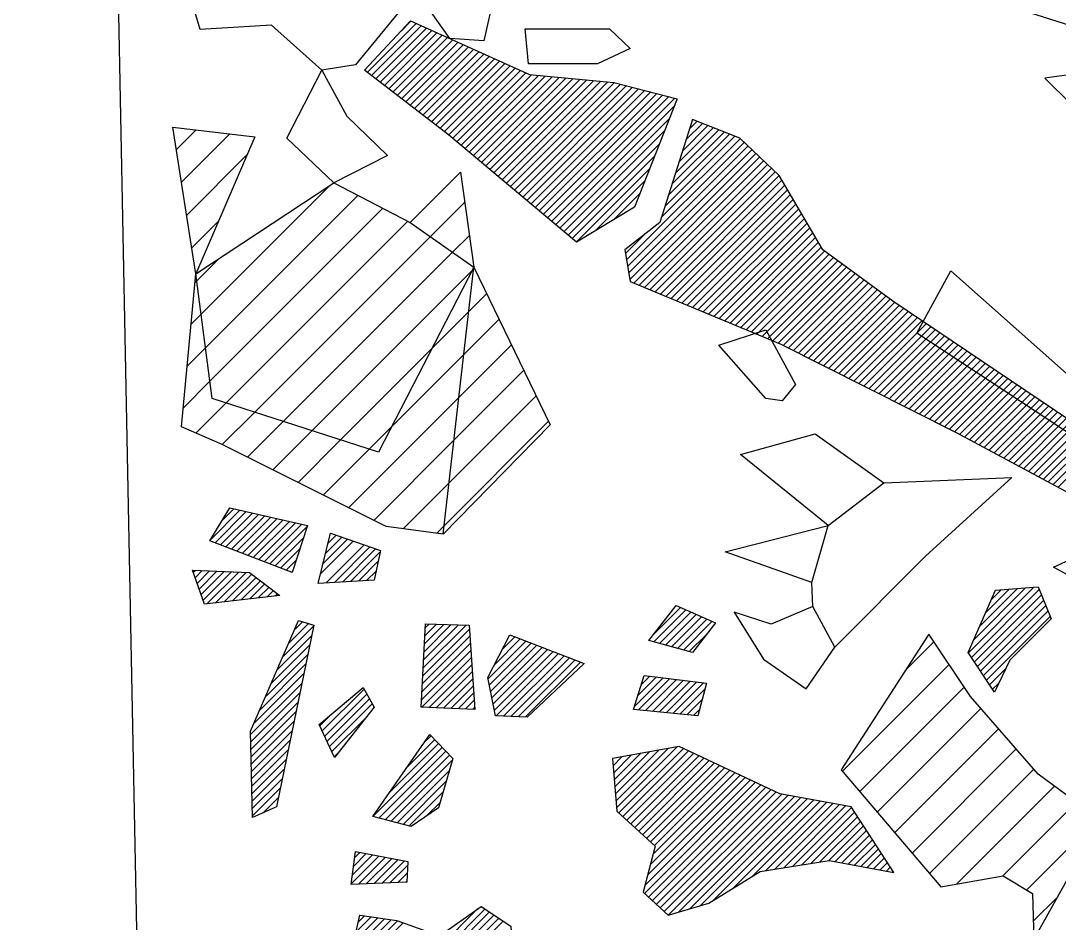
# Model space of a CAD drawing. Header units: metres. Extents: x -3.87 to -2.45, y -18.92 to -15.26.
# Drawn here: x -3.8699 to -3.3851, y -16.2145 to -15.7932 of the extents above; entities that cross this region are included whole.
import ezdxf

# ---------------------------------------------------------------- set-up
doc = ezdxf.new("R2010")
doc.units = ezdxf.units.M
doc.header["$LTSCALE"] = 25
doc.header["$MEASUREMENT"] = 0
doc.linetypes.add('STRICHPUNKTX2', pattern=[2, 1, -0.5, 0, -0.5])
doc.layers.get('0').update_dxf_attribs({"linetype": 'CONTINUOUS'})
for name, color, linetype in [('FEUER', 1, 'CONTINUOUS'), ('GRABUNGSGRENZE', 3, 'STRICHPUNKTX2'), ('KNOCHEN', 2, 'CONTINUOUS'), ('KNOCHENSCHRAFF', 2, 'CONTINUOUS'), ('STEINE', 4, 'CONTINUOUS')]:
    doc.layers.add(name, color=color, linetype=linetype)

# ---------------------------------------------------------------- blocks, each defined once
blk = doc.blocks.new('*X5')
at = {"color": 0}
for p, q in [((-378.119, -1603.536), (-376.753, -1602.169)), ((-377.588, -1602.651), (-377.042, -1602.104)), ((-377.915, -1603.685), (-376.465, -1602.234)), ((-377.661, -1603.784), (-376.176, -1602.299)), ((-377.406, -1603.882), (-375.888, -1602.365)), ((-377.151, -1603.981), (-375.599, -1602.43)), ((-376.896, -1604.08), (-375.311, -1602.495)), ((-376.641, -1604.178), (-375.023, -1602.56)), ((-376.386, -1604.277), (-374.734, -1602.625)), ((-376.131, -1604.376), (-374.446, -1602.69)), ((-375.876, -1604.474), (-374.157, -1602.755)), ((-375.621, -1604.573), (-373.869, -1602.82)), ((-375.367, -1604.672), (-373.624, -1602.929)), ((-375.112, -1604.77), (-373.795, -1603.454)), ((-372.986, -1605.12), (-371.473, -1603.607)), ((-372.875, -1604.655), (-371.736, -1603.516)), ((-372.763, -1604.19), (-371.998, -1603.424)), ((-372.652, -1603.725), (-372.26, -1603.333)), ((-372.541, -1603.26), (-372.522, -1603.242)), ((-374.857, -1604.869), (-373.966, -1603.978)), ((-372.724, -1605.565), (-370.949, -1603.79)), ((-372.348, -1605.543), (-370.687, -1603.881)), ((-371.973, -1605.521), (-370.424, -1603.972)), ((-371.597, -1605.499), (-370.195, -1604.096)), ((-374.602, -1604.968), (-374.137, -1604.503)), ((-371.222, -1605.477), (-370.296, -1604.551)), ((-378.939, -1605.063), (-378.853, -1604.976)), ((-378.847, -1605.324), (-378.513, -1604.989)), ((-378.754, -1605.585), (-378.172, -1605.003)), ((-378.662, -1605.846), (-377.832, -1605.016)), ((-378.569, -1606.107), (-377.492, -1605.029)), ((-378.477, -1606.368), (-377.151, -1605.042)), ((-378.298, -1606.542), (-376.811, -1605.055)), ((-377.898, -1606.496), (-376.471, -1605.069)), ((-374.347, -1605.066), (-374.308, -1605.027)), ((-370.846, -1605.455), (-370.398, -1605.006)), ((-377.498, -1606.45), (-376.206, -1605.157)), ((-377.098, -1606.404), (-376.004, -1605.309)), ((-376.699, -1606.357), (-375.802, -1605.46)), ((-376.299, -1606.311), (-375.6, -1605.612)), ((-375.899, -1606.265), (-375.398, -1605.764)), ((-375.499, -1606.219), (-375.196, -1605.915)), ((-375.1, -1606.173), (-374.994, -1606.067)), ((-342.751, -1608.826), (-339.692, -1605.767)), ((-342.61, -1609.038), (-339.44, -1605.869)), ((-342.497, -1608.218), (-340.075, -1605.796)), ((-342.22, -1607.588), (-340.458, -1605.826)), ((-341.944, -1606.958), (-340.841, -1605.855)), ((-341.667, -1606.328), (-341.224, -1605.884)), ((-342.469, -1609.251), (-339.337, -1606.119)), ((-342.327, -1609.463), (-339.234, -1606.369)), ((-357.472, -1607.991), (-356.188, -1606.706)), ((-357.44, -1608.312), (-355.943, -1606.815)), ((-357.163, -1608.388), (-355.699, -1606.924)), ((-356.886, -1608.465), (-355.454, -1607.033)), ((-342.186, -1609.675), (-339.13, -1606.619)), ((-342.045, -1609.887), (-339.027, -1606.869)), ((-374.479, -1608.38), (-373.554, -1607.456)), ((-374.206, -1607.753), (-373.829, -1607.377)), ((-368.202, -1609.527), (-366.2, -1607.526)), ((-368.182, -1609.154), (-366.545, -1607.517)), ((-368.162, -1608.781), (-366.89, -1607.509)), ((-368.142, -1608.407), (-367.235, -1607.5)), ((-368.122, -1608.034), (-367.579, -1607.491)), ((-368.103, -1607.661), (-367.924, -1607.482)), ((-356.609, -1608.541), (-355.209, -1607.142)), ((-356.331, -1608.617), (-354.964, -1607.251)), ((-356.054, -1608.694), (-354.72, -1607.359)), ((-341.903, -1610.099), (-338.923, -1607.119)), ((-375.026, -1609.634), (-373.402, -1608.01)), ((-374.752, -1609.007), (-373.311, -1607.566)), ((-368.221, -1609.901), (-366.038, -1607.717)), ((-355.777, -1608.77), (-354.975, -1607.968)), ((-375.299, -1610.261), (-373.493, -1608.455)), ((-368.261, -1610.647), (-365.995, -1608.381)), ((-368.241, -1610.274), (-366.016, -1608.049)), ((-365.172, -1610.034), (-363.414, -1608.276)), ((-365.113, -1610.328), (-363.159, -1608.374)), ((-365.054, -1610.623), (-362.903, -1608.471)), ((-364.875, -1609.383), (-363.67, -1608.178)), ((-364.502, -1608.656), (-363.926, -1608.08)), ((-375.572, -1610.888), (-373.584, -1608.9)), ((-368.281, -1611.021), (-365.973, -1608.714)), ((-364.996, -1610.918), (-362.647, -1608.569)), ((-364.937, -1611.212), (-362.392, -1608.667)), ((-364.878, -1611.507), (-362.136, -1608.765)), ((-364.788, -1611.771), (-361.88, -1608.863)), ((-364.447, -1611.783), (-361.624, -1608.961)), ((-375.846, -1611.515), (-373.676, -1609.345)), ((-368.268, -1611.361), (-365.952, -1609.046)), ((-367.928, -1611.375), (-365.931, -1609.378)), ((-364.105, -1611.795), (-361.369, -1609.059)), ((-363.763, -1611.807), (-361.113, -1609.157)), ((-363.422, -1611.819), (-360.857, -1609.254)), ((-376.119, -1612.142), (-373.767, -1609.79)), ((-367.588, -1611.389), (-365.909, -1609.71)), ((-358.181, -1610.821), (-357.312, -1609.952)), ((-358.013, -1610.299), (-357.627, -1609.913)), ((-341.762, -1610.312), (-341, -1609.55)), ((-376.263, -1612.639), (-373.858, -1610.234)), ((-367.249, -1611.403), (-365.888, -1610.042)), ((-366.909, -1611.417), (-365.866, -1610.374)), ((-358.35, -1611.343), (-356.998, -1609.991)), ((-358.144, -1611.491), (-356.683, -1610.03)), ((-357.823, -1611.523), (-356.368, -1610.068)), ((-357.502, -1611.556), (-356.053, -1610.107)), ((-357.181, -1611.589), (-355.738, -1610.146)), ((-356.861, -1611.622), (-355.424, -1610.185)), ((-356.54, -1611.654), (-355.109, -1610.223)), ((-341.621, -1610.524), (-341.331, -1610.234)), ((-376.254, -1612.984), (-373.95, -1610.679)), ((-372.912, -1612.47), (-370.961, -1610.519)), ((-372.799, -1612.711), (-370.835, -1610.747)), ((-366.57, -1611.431), (-365.845, -1610.706)), ((-356.219, -1611.687), (-355.038, -1610.506)), ((-376.246, -1613.329), (-374.041, -1611.124)), ((-372.687, -1612.952), (-370.709, -1610.974)), ((-372.575, -1613.193), (-370.583, -1611.201)), ((-366.23, -1611.445), (-365.823, -1611.038)), ((-365.89, -1611.459), (-365.802, -1611.37)), ((-355.898, -1611.72), (-355.167, -1610.988)), ((-376.237, -1613.674), (-374.132, -1611.569)), ((-373.024, -1612.229), (-372.53, -1611.735)), ((-372.462, -1613.434), (-370.885, -1611.858)), ((-355.577, -1611.752), (-355.295, -1611.471)), ((-376.229, -1614.019), (-374.223, -1612.014)), ((-376.22, -1614.364), (-374.315, -1612.459)), ((-368.952, -1614.167), (-367.662, -1612.877)), ((-368.151, -1613.012), (-367.834, -1612.696)), ((-376.211, -1614.709), (-374.406, -1612.903)), ((-376.203, -1615.054), (-374.497, -1613.348)), ((-370.545, -1616.468), (-367.317, -1613.239)), ((-369.753, -1615.322), (-367.489, -1613.058)), ((-359.198, -1615.727), (-356.768, -1613.297)), ((-359.171, -1616.053), (-356.337, -1613.219)), ((-359.065, -1616.3), (-356.056, -1613.291)), ((-376.194, -1615.399), (-374.588, -1613.793)), ((-372.35, -1613.676), (-372.162, -1613.488)), ((-370.264, -1616.54), (-367.144, -1613.42)), ((-369.983, -1616.612), (-366.971, -1613.601)), ((-369.702, -1616.685), (-366.834, -1613.817)), ((-359.36, -1613.768), (-359.355, -1613.763)), ((-359.333, -1614.094), (-358.924, -1613.685)), ((-359.306, -1614.421), (-358.493, -1613.607)), ((-359.279, -1614.747), (-358.062, -1613.53)), ((-359.252, -1615.074), (-357.631, -1613.452)), ((-359.225, -1615.4), (-357.199, -1613.375)), ((-358.88, -1616.469), (-355.815, -1613.404)), ((-358.695, -1616.638), (-355.574, -1613.517)), ((-358.511, -1616.807), (-355.333, -1613.629)), ((-358.326, -1616.976), (-355.092, -1613.742)), ((-358.141, -1617.145), (-354.851, -1613.855)), ((-376.186, -1615.744), (-374.68, -1614.238)), ((-369.421, -1616.757), (-366.978, -1614.315)), ((-357.957, -1617.314), (-354.61, -1613.968)), ((-357.772, -1617.483), (-354.369, -1614.08)), ((-357.587, -1617.652), (-354.129, -1614.193)), ((-357.403, -1617.821), (-353.888, -1614.306)), ((-376.177, -1616.089), (-374.771, -1614.683)), ((-369.14, -1616.83), (-367.122, -1614.812)), ((-357.851, -1619.683), (-352.924, -1614.756)), ((-357.725, -1619.204), (-353.165, -1614.644)), ((-357.599, -1618.724), (-353.406, -1614.531)), ((-357.474, -1618.245), (-353.647, -1614.418)), ((-376.168, -1616.434), (-374.862, -1615.128)), ((-357.869, -1620.054), (-352.683, -1614.869)), ((-357.684, -1620.223), (-352.443, -1614.982)), ((-357.499, -1620.392), (-352.202, -1615.094)), ((-357.314, -1620.561), (-351.961, -1615.207)), ((-375.673, -1616.292), (-374.953, -1615.572)), ((-368.858, -1616.902), (-367.266, -1615.31)), ((-357.13, -1620.729), (-351.72, -1615.32)), ((-356.945, -1620.898), (-351.463, -1615.416)), ((-356.76, -1621.067), (-351.165, -1615.471)), ((-356.26, -1620.921), (-350.866, -1615.527)), ((-355.757, -1620.771), (-350.568, -1615.582)), ((-355.254, -1620.622), (-350.269, -1615.637)), ((-354.654, -1620.375), (-349.971, -1615.692)), ((-353.732, -1619.807), (-349.673, -1615.747)), ((-368.043, -1616.44), (-367.41, -1615.807)), ((-352.81, -1619.239), (-349.374, -1615.803)), ((-352.203, -1618.985), (-349.076, -1615.858)), ((-351.783, -1618.919), (-348.778, -1615.913)), ((-351.363, -1618.852), (-348.479, -1615.968)), ((-350.943, -1618.786), (-348.205, -1616.048)), ((-350.523, -1618.719), (-348.066, -1616.262)), ((-350.103, -1618.653), (-347.927, -1616.476)), ((-349.683, -1618.586), (-347.788, -1616.691)), ((-349.263, -1618.519), (-347.648, -1616.905)), ((-348.961, -1618.571), (-347.509, -1617.12)), ((-348.663, -1618.627), (-347.37, -1617.334)), ((-348.365, -1618.682), (-347.231, -1617.548)), ((-371.458, -1618.795), (-370.86, -1618.196)), ((-371.404, -1618.386), (-371.157, -1618.14)), ((-348.067, -1618.738), (-347.092, -1617.763)), ((-347.769, -1618.794), (-346.952, -1617.977)), ((-347.471, -1618.849), (-346.813, -1618.191)), ((-371.567, -1619.611), (-370.264, -1618.308)), ((-371.513, -1619.203), (-370.562, -1618.252)), ((-371.223, -1619.62), (-369.967, -1618.364)), ((-370.855, -1619.606), (-369.669, -1618.42)), ((-370.487, -1619.591), (-369.372, -1618.476)), ((-370.119, -1619.577), (-369.074, -1618.532)), ((-347.174, -1618.905), (-346.674, -1618.406)), ((-346.876, -1618.961), (-346.535, -1618.62)), ((-369.751, -1619.563), (-368.923, -1618.734)), ((-369.384, -1619.548), (-368.943, -1619.108)), ((-346.578, -1619.016), (-346.396, -1618.834)), ((-346.28, -1619.072), (-346.256, -1619.049)), ((-369.016, -1619.534), (-368.963, -1619.481)), ((-371.238, -1621.402), (-370.933, -1621.098)), ((-369.736, -1624.851), (-365.665, -1620.779)), ((-369.536, -1625.004), (-365.31, -1620.778)), ((-369.336, -1625.158), (-365.098, -1620.92)), ((-369.136, -1625.312), (-364.886, -1621.061)), ((-371.643, -1623.222), (-369.7, -1621.279)), ((-371.541, -1622.767), (-370.008, -1621.234)), ((-371.536, -1623.468), (-369.397, -1621.33)), ((-371.44, -1622.312), (-370.316, -1621.188)), ((-371.339, -1621.857), (-370.625, -1621.143)), ((-371.336, -1623.622), (-369.137, -1621.423)), ((-368.937, -1625.465), (-364.674, -1621.203)), ((-368.699, -1625.581), (-364.462, -1621.344))]:
    blk.add_line(p, q, dxfattribs=at)
blk = doc.blocks.new('*X6')
at = {"color": 0}
for p, q in [((-369.236, -1579.803), (-368.777, -1579.344)), ((-370.813, -1581.733), (-368.533, -1579.454)), ((-370.613, -1581.886), (-368.289, -1579.563)), ((-370.412, -1582.04), (-368.046, -1579.673)), ((-370.212, -1582.193), (-367.802, -1579.783)), ((-370.012, -1582.347), (-367.558, -1579.892)), ((-369.812, -1582.5), (-367.314, -1580.002)), ((-369.612, -1582.654), (-367.07, -1580.112)), ((-369.412, -1582.807), (-366.826, -1580.222)), ((-369.212, -1582.961), (-366.582, -1580.331)), ((-369.012, -1583.114), (-366.339, -1580.441)), ((-368.812, -1583.267), (-366.095, -1580.551)), ((-368.611, -1583.421), (-365.851, -1580.66)), ((-368.411, -1583.574), (-365.607, -1580.77)), ((-368.211, -1583.728), (-365.363, -1580.88)), ((-368.011, -1583.881), (-365.119, -1580.99)), ((-367.811, -1584.035), (-364.876, -1581.099)), ((-367.611, -1584.188), (-364.632, -1581.209)), ((-367.411, -1584.342), (-364.388, -1581.319)), ((-367.211, -1584.495), (-364.144, -1581.428)), ((-367.011, -1584.648), (-363.9, -1581.538)), ((-366.818, -1584.81), (-363.656, -1581.648)), ((-366.626, -1584.971), (-363.413, -1581.758)), ((-366.434, -1585.132), (-363.148, -1581.847)), ((-366.241, -1585.293), (-362.824, -1581.876)), ((-366.049, -1585.455), (-362.5, -1581.906)), ((-365.857, -1585.616), (-362.176, -1581.935)), ((-365.664, -1585.777), (-361.852, -1581.965)), ((-365.472, -1585.938), (-361.528, -1581.994)), ((-365.28, -1586.099), (-361.204, -1582.024)), ((-365.087, -1586.261), (-360.88, -1582.054)), ((-364.895, -1586.422), (-360.556, -1582.083)), ((-364.703, -1586.583), (-360.232, -1582.113)), ((-364.51, -1586.744), (-359.908, -1582.142)), ((-364.318, -1586.905), (-359.584, -1582.172)), ((-364.126, -1587.067), (-359.265, -1582.207)), ((-363.933, -1587.228), (-358.985, -1582.279)), ((-363.741, -1587.389), (-358.704, -1582.352)), ((-363.549, -1587.55), (-358.423, -1582.425)), ((-363.356, -1587.712), (-358.142, -1582.497)), ((-363.164, -1587.873), (-357.861, -1582.57)), ((-362.971, -1588.034), (-357.58, -1582.643)), ((-362.779, -1588.195), (-357.3, -1582.716)), ((-362.587, -1588.356), (-357.019, -1582.788)), ((-362.394, -1588.518), (-356.738, -1582.861)), ((-362.202, -1588.679), (-356.457, -1582.934)), ((-362.01, -1588.84), (-356.468, -1583.298)), ((-361.817, -1589.001), (-356.698, -1583.882)), ((-356.087, -1585.393), (-354.912, -1584.217)), ((-355.921, -1584.873), (-355.165, -1584.117)), ((-355.755, -1584.353), (-355.418, -1584.016)), ((-361.625, -1589.163), (-356.929, -1584.466)), ((-356.918, -1587.99), (-353.645, -1584.718)), ((-356.752, -1587.471), (-353.898, -1584.618)), ((-356.586, -1586.951), (-354.152, -1584.518)), ((-356.42, -1586.432), (-354.405, -1584.417)), ((-356.253, -1585.912), (-354.658, -1584.317)), ((-361.433, -1589.324), (-357.159, -1585.05)), ((-358.709, -1590.489), (-353.22, -1585)), ((-358.657, -1590.791), (-353.038, -1585.171)), ((-357.084, -1588.51), (-353.401, -1584.828)), ((-361.24, -1589.485), (-357.389, -1585.633)), ((-358.605, -1591.092), (-352.856, -1585.343)), ((-358.553, -1591.394), (-352.674, -1585.515)), ((-358.369, -1591.564), (-352.493, -1585.687)), ((-361.048, -1589.646), (-357.619, -1586.217)), ((-358.12, -1591.668), (-352.311, -1585.859)), ((-357.87, -1591.771), (-352.129, -1586.03)), ((-357.621, -1591.875), (-351.947, -1586.202)), ((-357.371, -1591.979), (-351.766, -1586.374)), ((-357.121, -1592.083), (-351.585, -1586.547)), ((-360.193, -1589.145), (-357.849, -1586.801)), ((-356.872, -1592.187), (-351.454, -1586.77)), ((-356.622, -1592.291), (-351.323, -1586.992)), ((-359.302, -1588.607), (-358.08, -1587.385)), ((-356.373, -1592.395), (-351.192, -1587.215)), ((-356.123, -1592.499), (-351.061, -1587.438)), ((-355.873, -1592.603), (-350.93, -1587.66)), ((-358.411, -1588.069), (-358.31, -1587.968)), ((-355.624, -1592.707), (-350.8, -1587.883)), ((-355.374, -1592.811), (-350.669, -1588.106)), ((-355.125, -1592.915), (-350.538, -1588.328)), ((-354.875, -1593.019), (-350.407, -1588.551)), ((-354.625, -1593.123), (-350.276, -1588.774)), ((-354.376, -1593.227), (-350.145, -1588.996)), ((-358.761, -1590.187), (-357.859, -1589.285)), ((-354.126, -1593.331), (-350.014, -1589.219)), ((-353.876, -1593.435), (-349.883, -1589.442)), ((-353.627, -1593.539), (-349.753, -1589.664)), ((-353.377, -1593.643), (-349.622, -1589.887)), ((-353.128, -1593.747), (-349.46, -1590.079)), ((-352.878, -1593.85), (-349.256, -1590.229)), ((-352.628, -1593.954), (-349.053, -1590.379)), ((-352.379, -1594.058), (-348.849, -1590.528)), ((-352.129, -1594.162), (-348.645, -1590.678)), ((-351.88, -1594.266), (-348.441, -1590.828)), ((-351.63, -1594.37), (-348.237, -1590.978)), ((-351.39, -1594.483), (-348.034, -1591.127)), ((-351.155, -1594.602), (-347.83, -1591.277)), ((-350.919, -1594.72), (-347.626, -1591.427)), ((-350.684, -1594.839), (-347.422, -1591.577)), ((-350.449, -1594.957), (-347.218, -1591.726)), ((-350.214, -1595.075), (-347.015, -1591.876)), ((-349.979, -1595.194), (-346.811, -1592.026)), ((-349.744, -1595.312), (-346.607, -1592.176)), ((-349.508, -1595.431), (-346.403, -1592.325)), ((-349.273, -1595.549), (-346.197, -1592.472)), ((-349.038, -1595.667), (-345.985, -1592.614)), ((-348.803, -1595.786), (-345.774, -1592.757)), ((-348.568, -1595.904), (-345.562, -1592.899)), ((-348.333, -1596.023), (-345.351, -1593.041)), ((-348.098, -1596.141), (-345.14, -1593.183)), ((-347.862, -1596.259), (-344.928, -1593.325)), ((-347.627, -1596.378), (-344.717, -1593.467)), ((-347.392, -1596.496), (-344.505, -1593.61)), ((-347.157, -1596.615), (-344.294, -1593.752)), ((-346.922, -1596.733), (-344.083, -1593.894)), ((-346.687, -1596.851), (-343.871, -1594.036)), ((-346.452, -1596.97), (-343.66, -1594.178)), ((-346.216, -1597.088), (-343.448, -1594.32)), ((-345.981, -1597.207), (-343.237, -1594.462)), ((-345.746, -1597.325), (-343.026, -1594.605)), ((-345.511, -1597.444), (-342.814, -1594.747)), ((-345.276, -1597.562), (-342.603, -1594.889)), ((-345.041, -1597.68), (-342.391, -1595.031)), ((-344.806, -1597.799), (-342.18, -1595.173)), ((-344.57, -1597.917), (-341.969, -1595.315)), ((-344.335, -1598.036), (-341.757, -1595.458)), ((-344.1, -1598.154), (-341.546, -1595.6)), ((-343.865, -1598.272), (-341.334, -1595.742)), ((-343.63, -1598.391), (-341.123, -1595.884)), ((-343.395, -1598.509), (-340.912, -1596.026)), ((-343.163, -1598.631), (-340.7, -1596.168)), ((-342.932, -1598.754), (-340.489, -1596.311)), ((-342.702, -1598.877), (-340.277, -1596.453)), ((-342.472, -1599.001), (-340.066, -1596.595)), ((-342.242, -1599.124), (-339.855, -1596.737)), ((-342.011, -1599.247), (-339.643, -1596.879)), ((-341.781, -1599.37), (-339.432, -1597.021)), ((-341.551, -1599.494), (-339.22, -1597.163)), ((-341.321, -1599.617), (-339.009, -1597.306)), ((-341.09, -1599.74), (-338.798, -1597.448)), ((-340.86, -1599.864), (-338.586, -1597.59)), ((-340.63, -1599.987), (-338.375, -1597.732)), ((-340.399, -1600.11), (-338.163, -1597.874)), ((-340.169, -1600.233), (-337.952, -1598.016)), ((-339.939, -1600.357), (-337.741, -1598.159)), ((-339.709, -1600.48), (-337.529, -1598.301)), ((-339.478, -1600.603), (-337.318, -1598.443)), ((-339.248, -1600.726), (-337.107, -1598.585)), ((-339.018, -1600.85), (-336.895, -1598.727)), ((-338.787, -1600.973), (-336.684, -1598.869)), ((-338.557, -1601.096), (-336.45, -1598.989))]:
    blk.add_line(p, q, dxfattribs=at)
blk = doc.blocks.new('*X13')
at = {"color": 0}
for p, q in [((-379.719, -1585.336), (-378.798, -1584.416)), ((-379.48, -1586.865), (-377.221, -1584.605)), ((-379.241, -1588.394), (-376.404, -1585.556)), ((-378.565, -1593.021), (-372.552, -1587.008)), ((-378.36, -1594.584), (-371.249, -1587.473)), ((-378.155, -1596.147), (-370.082, -1588.073)), ((-367.867, -1589.394), (-366.258, -1587.785)), ((-379.002, -1589.923), (-377.75, -1588.671)), ((-377.402, -1597.162), (-368.915, -1588.674)), ((-376.066, -1597.593), (-367.867, -1589.394)), ((-366.831, -1590.126), (-366.045, -1589.339)), ((-378.77, -1591.459), (-377.725, -1590.413)), ((-374.73, -1598.024), (-366.831, -1590.126)), ((-373.393, -1598.456), (-365.919, -1590.982)), ((-365.919, -1590.982), (-365.85, -1590.912)), ((-365.85, -1590.912), (-365.815, -1590.878)), ((-378.852, -1591.54), (-378.77, -1591.459)), ((-366.079, -1592.91), (-365.238, -1592.068)), ((-367.798, -1594.628), (-366.079, -1592.91)), ((-379.034, -1593.489), (-378.565, -1593.021)), ((-366.309, -1594.907), (-364.66, -1593.258)), ((-366.539, -1596.905), (-364.082, -1594.448)), ((-379.215, -1595.439), (-378.36, -1594.584)), ((-372.057, -1598.887), (-367.798, -1594.628)), ((-369.677, -1598.275), (-366.309, -1594.907)), ((-366.769, -1598.903), (-363.504, -1595.637)), ((-379.397, -1597.388), (-378.155, -1596.147)), ((-366.999, -1600.901), (-362.926, -1596.827)), ((-378.811, -1598.57), (-377.402, -1597.162)), ((-371.687, -1602.053), (-366.539, -1596.905)), ((-377.578, -1599.105), (-376.066, -1597.593)), ((-376.399, -1599.694), (-374.73, -1598.024)), ((-370.72, -1599.318), (-369.677, -1598.275)), ((-367.229, -1602.898), (-362.348, -1598.017)), ((-375.221, -1600.284), (-373.393, -1598.456)), ((-374.043, -1600.873), (-372.057, -1598.887)), ((-370.509, -1602.642), (-366.769, -1598.903)), ((-372.865, -1601.463), (-370.72, -1599.318)), ((-369.137, -1603.039), (-366.999, -1600.901)), ((-367.58, -1603.249), (-367.229, -1602.898)), ((-345.7, -1609.653), (-344.356, -1608.309)), ((-348.627, -1614.348), (-343.649, -1609.37)), ((-347.814, -1615.303), (-342.942, -1610.431)), ((-347.002, -1616.259), (-342.165, -1611.422)), ((-346.19, -1617.215), (-341.342, -1612.366)), ((-345.378, -1618.17), (-340.518, -1613.31)), ((-344.566, -1619.126), (-339.694, -1614.254)), ((-343.285, -1619.613), (-338.724, -1615.052)), ((-341.142, -1619.238), (-337.707, -1615.802)), ((-340.026, -1619.889), (-336.689, -1616.552)), ((-339.719, -1621.35), (-338.594, -1620.225))]:
    blk.add_line(p, q, dxfattribs=at)

msp = doc.modelspace()

# ---------------------------------------------------------------- linework, layer by layer
at = {"layer": 'GRABUNGSGRENZE', "flags": 128}
msp.add_lwpolyline([(-3.86987, -18.90849), (-3.81398, -18.29456), (-3.80433, -16.96808), (-3.76802, -16.81793), (-3.80779, -16.61973), (-3.83389, -15.29427)], dxfattribs=at)
at = {"layer": 'KNOCHEN'}
for points in [[(-3.29929, -15.82106), (-3.42136, -15.7822), (-3.4755, -15.77962), (-3.49082, -15.77298), (-3.47804, -15.75153)], [(-3.5833, -15.88021), (-3.61038, -15.89655), (-3.67012, -15.84647), (-3.70944, -15.81632), (-3.68798, -15.79334), (-3.63232, -15.81839), (-3.59299, -15.82198), (-3.56337, -15.82965), (-3.5833, -15.88021)], [(-3.36626, -15.98908), (-3.46278, -15.92418), (-3.49546, -15.90016), (-3.51588, -15.86542), (-3.53426, -15.84805), (-3.55622, -15.83936), (-3.57156, -15.88736)], [(-3.57156, -15.88736), (-3.58791, -15.90013), (-3.58536, -15.91494), (-3.51539, -15.94408), (-3.43317, -15.98548), (-3.3673, -16.02075)], [(-3.78154, -16.03593), (-3.77234, -16.02061), (-3.73608, -16.02879), (-3.74324, -16.05075), (-3.78154, -16.03593)], [(-3.73098, -16.05587), (-3.72535, -16.03237), (-3.70186, -16.04055), (-3.70493, -16.05434), (-3.73098, -16.05587)], [(-3.7841, -16.06555), (-3.78972, -16.04972), (-3.76316, -16.05075), (-3.74886, -16.06148), (-3.7841, -16.06555)], [(-3.42759, -16.08815), (-3.41481, -16.05904), (-3.39489, -16.05751), (-3.38877, -16.07233), (-3.40818, -16.09173), (-3.41534, -16.10654), (-3.42759, -16.08815)], [(-3.57673, -16.08248), (-3.56396, -16.06614), (-3.54557, -16.07432), (-3.5563, -16.0881), (-3.57673, -16.08248)], [(-3.76166, -16.16516), (-3.76267, -16.12481), (-3.74018, -16.07323), (-3.73303, -16.07527), (-3.75042, -16.16006), (-3.76166, -16.16516)], [(-3.68299, -16.1136), (-3.68093, -16.07478), (-3.6605, -16.0753), (-3.65796, -16.11463), (-3.68299, -16.1136)], [(-3.64825, -16.1177), (-3.65182, -16.09982), (-3.6416, -16.0799), (-3.60687, -16.09319), (-3.63344, -16.11821), (-3.64825, -16.1177)], [(-3.5839, -16.11466), (-3.57878, -16.09882), (-3.54967, -16.10241), (-3.55376, -16.11773), (-3.5839, -16.11466)], [(-3.72335, -16.13708), (-3.73049, -16.12176), (-3.71005, -16.1044), (-3.70495, -16.11359), (-3.72335, -16.13708)], [(-3.70548, -16.16467), (-3.6789, -16.12637), (-3.66818, -16.13761), (-3.67483, -16.16059), (-3.6876, -16.16927), (-3.70548, -16.16467)], [(-3.48227, -16.16015), (-3.51547, -16.15401), (-3.56245, -16.13203), (-3.59361, -16.13764), (-3.59157, -16.16215), (-3.5737, -16.17851), (-3.57933, -16.19996), (-3.56758, -16.21069), (-3.54868, -16.20507), (-3.52467, -16.19027), (-3.49249, -16.18517), (-3.46236, -16.1908), (-3.48227, -16.16015)], [(-3.7157, -16.19633), (-3.71366, -16.18101), (-3.68914, -16.18562), (-3.68965, -16.19532), (-3.7157, -16.19633)], [(-3.71674, -16.23362), (-3.71162, -16.21064), (-3.69426, -16.2132), (-3.67434, -16.22035), (-3.65493, -16.20657), (-3.64114, -16.21577), (-3.63961, -16.24182), (-3.66363, -16.2602), (-3.68814, -16.25559), (-3.71674, -16.23362)]]:
    msp.add_lwpolyline(points, dxfattribs=at)
at = {"layer": 'STEINE'}
for points in [[(-3.72936, -15.81631), (-3.75285, -15.79536), (-3.78605, -15.79739), (-3.79473, -15.76828), (-3.76458, -15.72385), (-3.75588, -15.68452), (-3.71349, -15.69118), (-3.66753, -15.73103), (-3.65885, -15.74687), (-3.71353, -15.81376), (-3.72936, -15.81631)], [(-3.67828, -15.78926), (-3.65937, -15.76526), (-3.64763, -15.77548), (-3.65376, -15.80255), (-3.6696, -15.80152), (-3.67828, -15.78926)], [(-3.63283, -15.81328), (-3.63435, -15.79694), (-3.59502, -15.79695), (-3.58532, -15.80615), (-3.60065, -15.81329), (-3.63283, -15.81328)], [(-3.25437, -15.8793), (-3.33198, -15.81185), (-3.39174, -15.82), (-3.35396, -15.8573), (-3.33456, -15.87672), (-3.25437, -15.8793)], [(-3.72376, -15.86892), (-3.74572, -15.84798), (-3.72936, -15.81631), (-3.71762, -15.83777), (-3.69873, -15.85616), (-3.72376, -15.86892)], [(-3.78814, -15.9113), (-3.79884, -15.84285), (-3.76053, -15.84746), (-3.78814, -15.9113)], [(-3.68802, -15.88732), (-3.66451, -15.86384), (-3.6584, -15.90828)], [(-3.70287, -15.99458), (-3.78049, -15.96953), (-3.78814, -15.9113), (-3.72376, -15.86892), (-3.68802, -15.88732), (-3.6584, -15.90828), (-3.70287, -15.99458)], [(-3.6584, -15.90828), (-3.62267, -15.98184), (-3.67274, -16.0329), (-3.6584, -15.90828)], [(-3.45155, -15.93899), (-3.4357, -15.90989), (-3.35809, -15.97887), (-3.34839, -16.00696), (-3.45155, -15.93899)], [(-3.67274, -16.0329), (-3.6993, -16.02932), (-3.7759, -15.99098), (-3.7948, -15.9828), (-3.78814, -15.9113)], [(-3.52204, -15.96962), (-3.544, -15.94458), (-3.52203, -15.93744), (-3.50825, -15.96298), (-3.51438, -15.97064), (-3.52204, -15.96962)], [(-3.49295, -16.02888), (-3.5338, -15.99566), (-3.49906, -15.98597), (-3.46689, -16.00896)], [(-3.4899, -16.08557), (-3.50011, -16.06667), (-3.50062, -16.05543), (-3.49295, -16.02888), (-3.46689, -16.00896), (-3.40713, -16.00643), (-3.44749, -16.04319), (-3.4899, -16.08557)], [(-3.50062, -16.05543), (-3.54097, -16.04112), (-3.49295, -16.02888)], [(-3.38774, -16.04832), (-3.35811, -16.03454), (-3.33921, -16.04783), (-3.33922, -16.0749), (-3.38774, -16.04832)], [(-3.50011, -16.06667), (-3.51952, -16.07484), (-3.53689, -16.06921), (-3.52311, -16.09118), (-3.50319, -16.10498), (-3.4899, -16.08557)], [(-3.36581, -16.16632), (-3.39492, -16.14486), (-3.42658, -16.10858), (-3.44597, -16.07946), (-3.48686, -16.14278), (-3.4404, -16.19745), (-3.41128, -16.19235), (-3.39749, -16.20053), (-3.39699, -16.22198), (-3.36581, -16.16632)]]:
    msp.add_lwpolyline(points, dxfattribs=at)

# ---------------------------------------------------------------- block references
at = {"layer": 'FEUER', "xscale": 0.01, "yscale": 0.01, "zscale": 0.01}
msp.add_blockref('*X13', (0, 0), dxfattribs=at)
at = {"layer": 'KNOCHENSCHRAFF', "xscale": 0.01, "yscale": 0.01, "zscale": 0.01}
for name in ['*X6', '*X5']:
    msp.add_blockref(name, (0, 0), dxfattribs=at)

doc.saveas('drawing.dxf')
